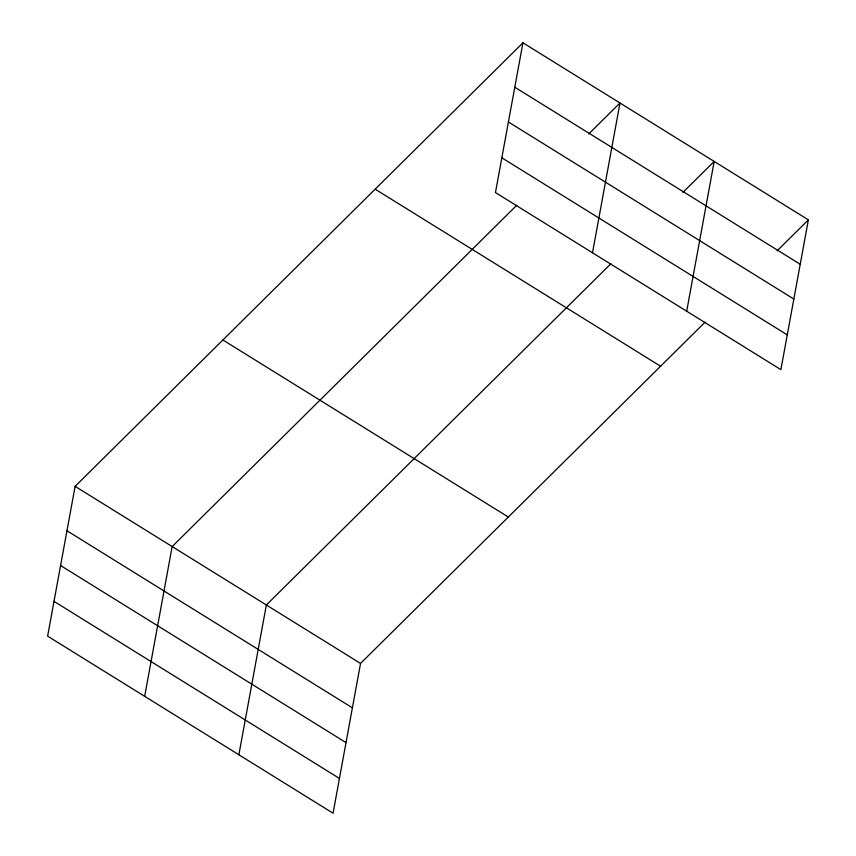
<?xml version="1.0" encoding="UTF-8"?>
<svg xmlns="http://www.w3.org/2000/svg" width="856" height="856" viewBox="0 0 856 856"><rect width="100%" height="100%" fill="white"/><g stroke="black" fill="none" stroke-linecap="round" stroke-linejoin="round"><path stroke-width="1.28" d="M522.941 42.8L495.453 192.579L780.886 369.642L808.374 219.864L522.941 42.8L75.114 486.358L47.626 636.136L333.059 813.2L360.547 663.421L705.119 322.134M144.675 696.335L172.163 546.567L516.735 205.28M238.867 754.767L266.355 604.989L610.927 263.712M592.502 252.777L619.99 102.998L588.725 133.964M686.694 311.21L714.182 161.431L682.917 192.397M777.12 250.829L808.374 219.864M514.788 87.205L800.232 264.269M508.411 121.98L793.844 299.044M501.83 157.804L787.274 334.867M375.153 189.176L660.597 366.24M222.892 339.982L508.336 517.045M75.114 486.358L360.547 663.421M66.961 530.763L352.394 707.837M60.583 565.538L346.017 742.601M54.003 601.361L339.436 778.425"/></g></svg>
